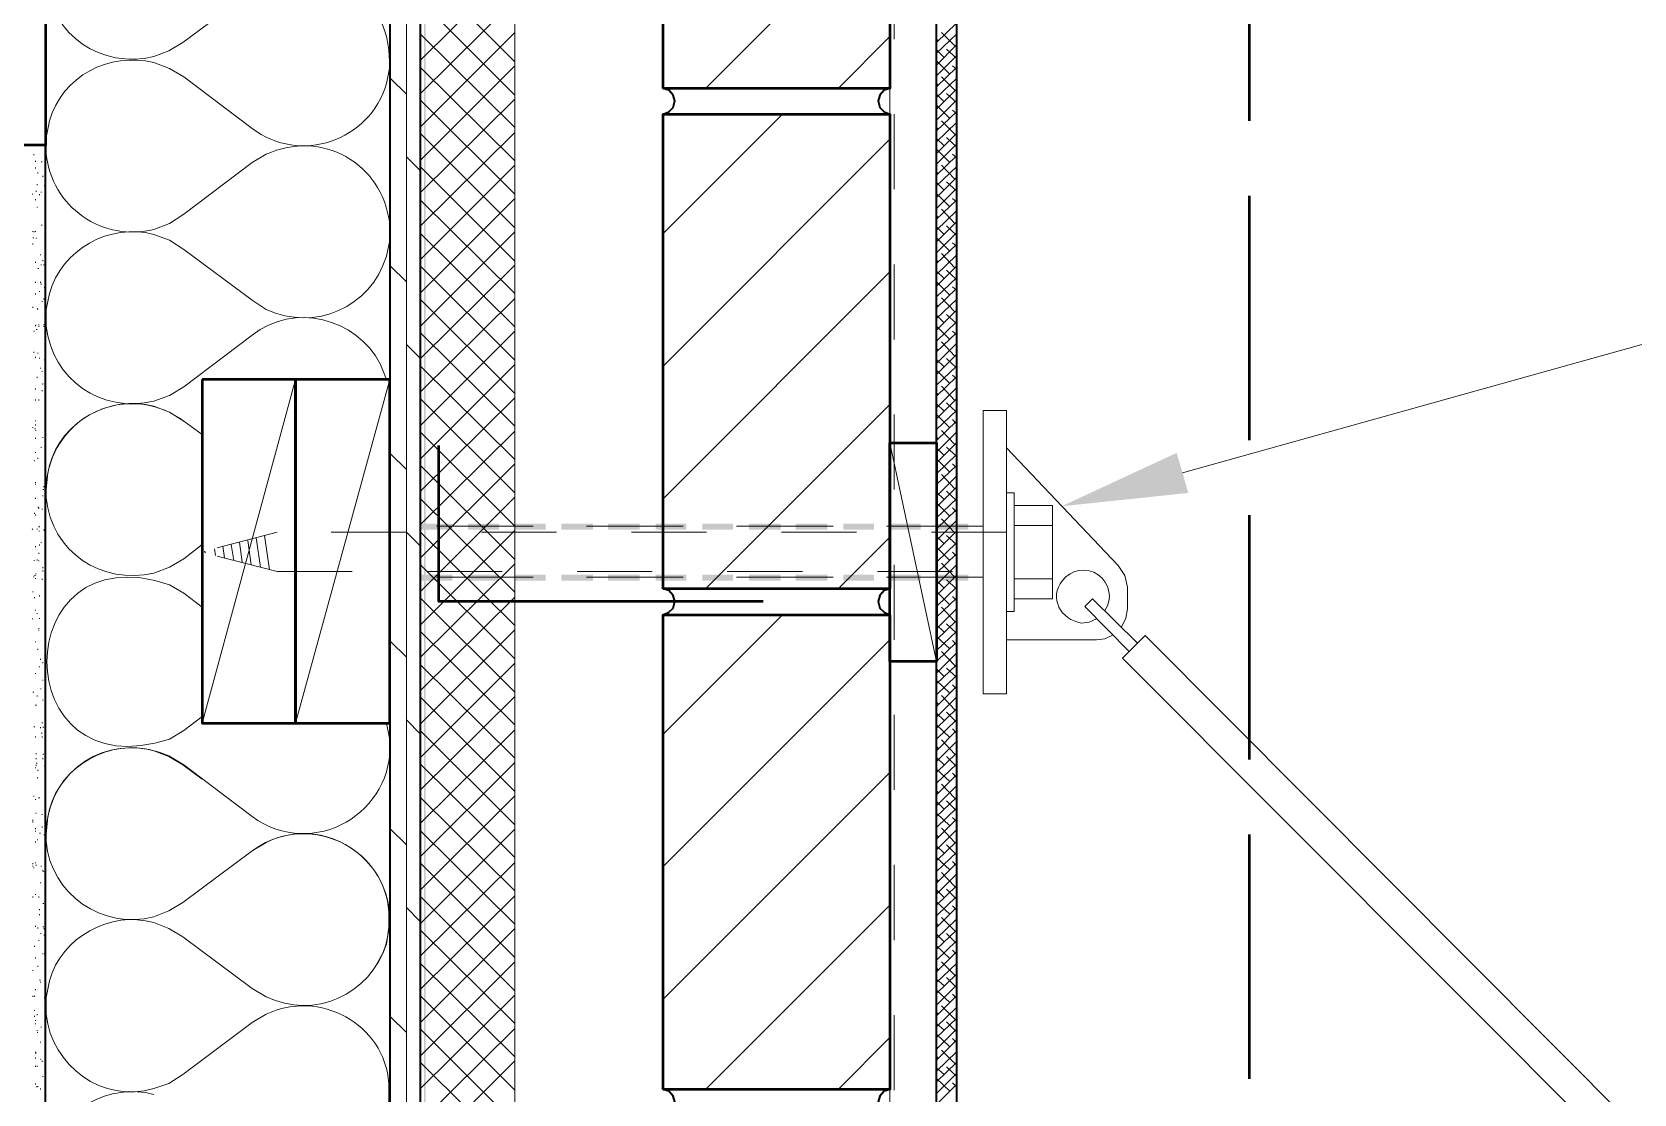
# Model space of a CAD drawing. Header units: inches. Extents: x 5 to 516, y -193 to 129.
# Drawn here: x 105.748 to 107.883, y -178.534 to -177.12 of the extents above; entities that cross this region are included whole.
import ezdxf

# ---------------------------------------------------------------- set-up
doc = ezdxf.new("R2010")
doc.units = ezdxf.units.IN
doc.header["$MEASUREMENT"] = 0
doc.linetypes.add('PDF_IMPORT', pattern=[1, 0.8, -0.2])
doc.layers.add('PDF8_Geometry', color=7, linetype='Continuous')
doc.layers.add('PDF8_Solid Fills', color=7, linetype='Continuous')

msp = doc.modelspace()

# ---------------------------------------------------------------- hatches: boundary and pattern name
at = {"layer": 'PDF8_Solid Fills', "transparency": 33554559}
for points in [[(106.2721842, -171.2291155), (106.269962, -171.2291155), (106.2699621, -180.5413382), (106.2721842, -180.5413382)], [(106.30774, -177.7746709), (106.2655178, -177.7746709), (106.2655178, -177.7824487), (106.30774, -177.7824495)], [(106.369962, -177.7746709), (106.3288508, -177.7746709), (106.3288508, -177.7824487), (106.369962, -177.7824495)], [(106.4321839, -177.7746709), (106.3910728, -177.7746709), (106.3910728, -177.7824487), (106.4321839, -177.7824495)], [(106.495517, -177.7746709), (106.4532948, -177.7746709), (106.4532948, -177.7824487), (106.495517, -177.7824495)], [(106.5577401, -177.7746709), (106.5155178, -177.7746709), (106.5155178, -177.7824487), (106.5577401, -177.7824495)], [(106.619962, -177.7746709), (106.5788509, -177.7746709), (106.5788509, -177.7824487), (106.619962, -177.7824495)], [(106.6821839, -177.7746709), (106.6410728, -177.7746709), (106.6410728, -177.7824487), (106.6821839, -177.7824495)], [(106.745517, -177.7746709), (106.7032948, -177.7746709), (106.7032948, -177.7824487), (106.745517, -177.7824495)], [(106.8077401, -177.7746709), (106.7655179, -177.7746709), (106.7655179, -177.7824487), (106.8077401, -177.7824495)], [(106.869962, -177.7746709), (106.8288509, -177.7746709), (106.8288509, -177.7824487), (106.869962, -177.7824495)], [(106.932184, -177.7746709), (106.8910728, -177.7746709), (106.8910728, -177.7824487), (106.932184, -177.7824495)], [(106.995517, -177.7746709), (106.9532948, -177.7746709), (106.9532948, -177.7824487), (106.995517, -177.7824495)], [(106.30774, -177.8424493), (106.2655178, -177.8424493), (106.2655178, -177.8502271), (106.30774, -177.8502268)], [(106.369962, -177.8424493), (106.3288508, -177.8424493), (106.3288508, -177.8502271), (106.369962, -177.8502268)], [(106.4321839, -177.8424493), (106.3910728, -177.8424493), (106.3910728, -177.8502271), (106.4321839, -177.8502268)], [(106.495517, -177.8424493), (106.4532948, -177.8424493), (106.4532948, -177.8502271), (106.495517, -177.8502268)], [(106.5577401, -177.8424493), (106.5155178, -177.8424493), (106.5155178, -177.8502271), (106.5577401, -177.8502268)], [(106.619962, -177.8424493), (106.5788509, -177.8424493), (106.5788509, -177.8502271), (106.619962, -177.8502268)], [(106.6821839, -177.8424493), (106.6410728, -177.8424493), (106.6410728, -177.8502271), (106.6821839, -177.8502268)], [(106.745517, -177.8424493), (106.7032948, -177.8424493), (106.7032948, -177.8502271), (106.745517, -177.8502268)], [(106.8077401, -177.8424493), (106.7655179, -177.8424493), (106.7655179, -177.8502271), (106.8077401, -177.8502268)], [(106.869962, -177.8424493), (106.8288509, -177.8424493), (106.8288509, -177.8502271), (106.869962, -177.8502268)], [(106.932184, -177.8424493), (106.8910728, -177.8424493), (106.8910728, -177.8502271), (106.932184, -177.8502268)], [(106.995517, -177.8424493), (106.9532948, -177.8424493), (106.9532948, -177.8502271), (106.995517, -177.8502268)]]:
    msp.add_hatch(color=256, dxfattribs=at).paths.add_polyline_path(points)

# ---------------------------------------------------------------- linework, layer by layer
at = {"layer": 'PDF8_Geometry', "lineweight": 35}
for points in [[(106.2244061, -171.2291155), (106.2244061, -180.5413382), (106.2655172, -180.5413382), (106.2655172, -171.2291155)], [(106.5888505, -177.229116), (106.5966282, -177.2257827), (106.6021838, -177.2202271), (106.604406, -177.2113382), (106.6021838, -177.2035605), (106.5966282, -177.1968938), (106.5888505, -177.1946716)], [(106.8910728, -177.1946707), (106.8832951, -177.1968929), (106.8777395, -177.2035596), (106.8755173, -177.2113374), (106.8777395, -177.2202263), (106.8832951, -177.2257818), (106.8910728, -177.2291152)], [(105.7655178, -180.645783), (105.7655178, -177.2702272), (105.7244067, -177.2702272)], [(106.5888505, -177.8957827), (106.5966282, -177.8924494), (106.6021838, -177.8868938), (106.604406, -177.878005), (106.6021838, -177.8702272), (106.5966282, -177.8635605), (106.5888505, -177.8613383)], [(106.8910728, -177.8613374), (106.8832951, -177.8635597), (106.8777395, -177.8702263), (106.8755173, -177.8780041), (106.8777395, -177.886893), (106.8832951, -177.8924485), (106.8910728, -177.8957819)], [(106.5888505, -178.5624495), (106.5966282, -178.5591161), (106.6021838, -178.5535606), (106.604406, -178.5446717), (106.6021838, -178.5368939), (106.5966282, -178.5302272), (106.5888505, -178.528005)], [(106.8910728, -178.5280042), (106.8832951, -178.5302264), (106.8777395, -178.536893), (106.8755173, -178.5446708), (106.8777395, -178.5535597), (106.8832951, -178.5591153), (106.8910728, -178.5624486)]]:
    msp.add_lwpolyline(points, dxfattribs=at)
at = {"layer": 'PDF8_Geometry', "lineweight": 15}
for points in [[(106.2255172, -180.5413382), (106.2255172, -171.2280039)], [(106.2466286, -180.5413382), (106.2466286, -171.2280039)], [(106.6455171, -177.1946707), (106.8910727, -176.9491151)], [(107.2810728, -177.7068936), (109.9132952, -176.971338), (110.4132953, -176.971338)], [(106.3910728, -177.1591155), (106.2655172, -177.0335599)], [(106.2655178, -177.1568933), (106.3910734, -177.0324489)], [(106.0410728, -177.0646707), (105.9488505, -177.1335596)], [(106.2655178, -177.2013382), (106.3910734, -177.0768938)], [(106.3910728, -177.2035604), (106.2655172, -177.0780048)], [(106.9532948, -177.1335598), (106.9799615, -177.1080043)], [(105.9099616, -177.1524483), (105.9299616, -177.1446705), (105.9488505, -177.1335594)], [(106.3910728, -177.2468931), (106.2655172, -177.1224486)], [(106.2655178, -177.245782), (106.3910734, -177.1202264)], [(106.8221845, -177.1946707), (106.8910734, -177.1257818)], [(106.9555169, -177.1313377), (106.9532947, -177.1291155)], [(106.9532948, -177.1480048), (106.9799615, -177.1224493)], [(106.9532948, -177.1635597), (106.9799615, -177.1368931)], [(106.9777394, -177.1380041), (106.9599616, -177.1202263)], [(106.0410726, -177.2480047), (105.9499615, -177.1791158), (105.9310726, -177.1680047), (105.9099615, -177.1602269)], [(106.2244061, -177.1657819), (106.223295, -177.1435596)], [(106.9532948, -177.1780047), (106.9799615, -177.1513381)], [(106.971073, -177.1757826), (106.9532952, -177.1580048)], [(106.9632955, -177.1535601), (106.9532955, -177.1435601)], [(106.9799615, -177.1546712), (106.9666282, -177.142449)], [(106.2199615, -177.1880047), (106.224406, -177.1657825)], [(106.2466286, -177.2024493), (106.2255175, -177.1813382)], [(106.3910728, -177.291338), (106.2655172, -177.1668935)], [(106.2655178, -177.2902269), (106.3910734, -177.1646713)], [(106.9532948, -177.1924486), (106.9799615, -177.166893)], [(106.9532948, -177.2068936), (106.9799615, -177.181338)], [(106.9777394, -177.196894), (106.9599616, -177.1791162)], [(106.9799615, -177.1691162), (106.974406, -177.1646718)], [(106.9555169, -177.1902264), (106.9532947, -177.1880042)], [(106.9532948, -177.2224485), (106.9799615, -177.1957818)], [(106.9632955, -177.2124489), (106.9532955, -177.2024489)], [(106.9799615, -177.21356), (106.9666282, -177.2013377)], [(106.3910728, -177.3357829), (106.2655172, -177.2102273)], [(106.2655178, -177.3335596), (106.3910734, -177.2091152)], [(106.9532948, -177.2368935), (106.9799615, -177.2102268)], [(106.9532948, -177.2513373), (106.9799615, -177.2257818)], [(106.971073, -177.2346713), (106.9532952, -177.2168936)], [(106.9799615, -177.2280038), (106.974406, -177.2235594)], [(106.5888505, -177.3880041), (106.7477394, -177.2291152)], [(106.9555169, -177.2491152), (106.9532947, -177.246893)], [(106.9532948, -177.2657823), (106.9799615, -177.2402268)], [(106.9777394, -177.2557816), (106.9599616, -177.2380038)], [(106.3910728, -177.3802266), (106.2655172, -177.2546711)], [(106.2655178, -177.3780045), (106.3910734, -177.2535601)], [(106.5888505, -177.5646715), (106.8910727, -177.2624493)], [(106.9532948, -177.2813373), (106.9799615, -177.2546706)], [(106.9632955, -177.2713377), (106.9532955, -177.2613377)], [(106.9799615, -177.2724487), (106.9666282, -177.2602265)], [(105.7499617, -177.2835594), (105.7499617, -177.2824483)], [(106.0599615, -177.2824488), (106.0410726, -177.2935599), (105.9499615, -177.3624488)], [(106.2655178, -177.3046708), (106.2466289, -177.2857819)], [(106.9532948, -177.2957822), (106.9799615, -177.2691156)], [(106.9532948, -177.3102272), (106.9799615, -177.2846717)], [(106.971073, -177.2935601), (106.9532952, -177.2757823)], [(106.9799615, -177.2868937), (106.974406, -177.2824493)], [(105.7521839, -177.291338), (105.7521839, -177.2924491)], [(105.7521839, -177.3002265), (105.7521839, -177.3013376)], [(105.7555171, -177.3080051), (105.7555171, -177.306894)], [(105.7610724, -177.292449), (105.7599613, -177.292449)], [(105.7621846, -177.3113372), (105.7621846, -177.3124483)], [(106.3910728, -177.4246715), (106.2655172, -177.299116)], [(106.2655178, -177.4224483), (106.3910734, -177.2968927)], [(106.9555169, -177.3080051), (106.9532947, -177.3057829)], [(106.9532948, -177.3246711), (106.9799615, -177.2991155)], [(106.9777394, -177.3157826), (106.9599616, -177.2968937)], [(105.7532949, -177.3324485), (105.7532949, -177.3313374)], [(105.754406, -177.322449), (105.754406, -177.3235601)], [(105.7599625, -177.3335596), (105.7599625, -177.3324485)], [(105.7644067, -177.3246711), (105.7644067, -177.32356)], [(106.9532948, -177.3402271), (106.9799615, -177.3135605)], [(106.9532948, -177.354671), (106.9799615, -177.3280043)], [(106.9632955, -177.3302264), (106.9532955, -177.3202264)], [(106.9799615, -177.3313375), (106.9666282, -177.3191153)], [(105.7477396, -177.3357829), (105.7488507, -177.3357829)], [(105.7521839, -177.3424493), (105.7521839, -177.3435604)], [(105.754406, -177.3535599), (105.754406, -177.3524488)], [(105.7577392, -177.3357829), (105.7577392, -177.336894)], [(105.7644067, -177.3468935), (105.7655178, -177.3468935)], [(106.2255172, -177.3480046), (106.2244061, -177.3468935)], [(106.3910728, -177.4680042), (106.2655172, -177.3435598)], [(106.2655178, -177.4668932), (106.3910734, -177.3413376)], [(106.9532948, -177.369116), (106.9799615, -177.3435604)], [(106.971073, -177.3524489), (106.9532952, -177.3346711)], [(106.9799615, -177.3457825), (106.974406, -177.341338)], [(105.7655178, -177.3713381), (105.7655178, -177.370227)], [(106.2199615, -177.4180044), (106.224406, -177.3968933), (106.224406, -177.374671)], [(106.9555169, -177.3668927), (106.9532947, -177.3646705)], [(106.9532948, -177.3835598), (106.9799615, -177.3580043)], [(106.9532948, -177.3991159), (106.9799615, -177.3724492)], [(106.9777394, -177.3746713), (106.9599616, -177.3557824)], [(105.7499617, -177.3935606), (105.7488506, -177.3935606)], [(105.7488507, -177.385782), (105.7488507, -177.3846709)], [(105.7499617, -177.385782), (105.7510728, -177.385782)], [(105.7521839, -177.3846709), (105.7521839, -177.385782)], [(105.7532949, -177.3946705), (105.7532949, -177.3935594)], [(105.7610724, -177.3768934), (105.7599613, -177.3768934)], [(105.7655178, -177.3968938), (105.7655178, -177.3957827)], [(106.0599615, -177.4891155), (106.0410726, -177.4768933), (105.9499615, -177.4091155), (105.9310726, -177.3968933), (105.9099615, -177.3891155)], [(106.3910728, -177.5124491), (106.2655172, -177.3880047)], [(106.2655178, -177.5113381), (106.3910734, -177.3857825)], [(106.9532948, -177.4135598), (106.9799615, -177.3868931)], [(106.971073, -177.4113376), (106.9532952, -177.3935598)], [(106.9632955, -177.3891152), (106.9532955, -177.3791152)], [(106.9799615, -177.3902262), (106.9666282, -177.378004)], [(105.7488507, -177.4024491), (105.7488507, -177.401338)], [(106.9532948, -177.4280047), (106.9799615, -177.4024492)], [(106.9532948, -177.4424486), (106.9799615, -177.416893)], [(106.9777394, -177.4335601), (106.9599616, -177.4146712)], [(106.9799615, -177.4046712), (106.974406, -177.4002268)], [(105.7521839, -177.4268937), (105.7521839, -177.4257826)], [(105.7566281, -177.4346711), (105.755517, -177.4346711)], [(105.7599625, -177.4291158), (105.7599625, -177.4302269)], [(105.7621846, -177.4246715), (105.7621846, -177.4235604)], [(105.7632945, -177.4291158), (105.7632945, -177.4302269)], [(106.2466286, -177.4524493), (106.2255175, -177.4313382)], [(106.3910734, -177.4302263), (106.2655178, -177.5546708), (106.2466289, -177.5357819)], [(106.3910728, -177.5568929), (106.2655172, -177.4313374)], [(106.5888505, -177.7413378), (106.8910727, -177.4391155)], [(106.9555169, -177.4257826), (106.9532947, -177.4235604)], [(106.9532948, -177.4580047), (106.9799615, -177.431338)], [(106.9632955, -177.4480039), (106.9532955, -177.4380039)], [(106.9799615, -177.4491161), (106.9666282, -177.4368939)], [(105.7521839, -177.4524493), (105.7521839, -177.4535604)], [(105.7588503, -177.4535604), (105.7588503, -177.4524493)], [(105.7599625, -177.4557825), (105.7599625, -177.4546714)], [(105.7644067, -177.4602268), (105.7644067, -177.4591157)], [(106.9532948, -177.4724485), (106.9799615, -177.446893)], [(106.971073, -177.4702264), (106.9532952, -177.4524486)], [(106.9799615, -177.46356), (106.974406, -177.4591155)], [(105.7521839, -177.4691153), (105.7521839, -177.4680042)], [(105.7577392, -177.4646711), (105.7577392, -177.4657822)], [(105.7610724, -177.4780038), (105.7610724, -177.479115)], [(105.7632945, -177.4757817), (105.7632945, -177.4746706)], [(105.7710726, -177.4680044), (105.7666282, -177.4891155), (105.7666282, -177.5113377)], [(106.3910728, -177.6013378), (106.2655172, -177.4757823)], [(106.2655178, -177.5991157), (106.3910734, -177.4746712)], [(106.9555169, -177.4846714), (106.9532947, -177.4824491)], [(106.9532948, -177.4868935), (106.9799615, -177.4613379)], [(106.9532948, -177.5013374), (106.9799615, -177.4757818)], [(106.9777394, -177.4924488), (106.9599616, -177.4735599)], [(105.7488507, -177.4857824), (105.7488507, -177.4868935)], [(105.754406, -177.4880046), (105.7555171, -177.4891157)], [(106.9532948, -177.5168934), (106.9799615, -177.4902267)], [(106.9632955, -177.5068938), (106.9532955, -177.4968938)], [(106.9799615, -177.5080049), (106.9666282, -177.4957827)], [(105.7510728, -177.5180045), (105.7499617, -177.5180045)], [(105.7521839, -177.5113381), (105.7521839, -177.510227)], [(105.7521839, -177.510227), (105.753295, -177.510227)], [(105.754406, -177.5157823), (105.7532949, -177.5157823)], [(105.7566281, -177.510227), (105.7566281, -177.5091159)], [(105.7566281, -177.5124491), (105.7566281, -177.511338)], [(105.7632945, -177.510227), (105.7632945, -177.5091159)], [(105.7632945, -177.5124491), (105.7632945, -177.511338)], [(106.041073, -177.5235597), (105.9499618, -177.5924486)], [(106.3910728, -177.6446705), (106.2655172, -177.5202261)], [(106.2655178, -177.6435606), (106.3910734, -177.518005)], [(106.9532948, -177.5313373), (106.9799615, -177.5057817)], [(106.9532948, -177.5457823), (106.9799615, -177.5202267)], [(106.971073, -177.5291151), (106.9532952, -177.5113374)], [(106.9799615, -177.5224487), (106.974406, -177.5180043)], [(105.7499617, -177.5468933), (105.7499617, -177.5457822)], [(106.9555169, -177.5435601), (106.9532947, -177.5413379)], [(106.9532948, -177.5613372), (106.9799615, -177.5346705)], [(106.9777394, -177.5513376), (106.9599616, -177.5324487)], [(105.7521839, -177.5535597), (105.7521839, -177.5524486)], [(105.7555171, -177.5468933), (105.7555171, -177.5480044)], [(105.7577392, -177.5535597), (105.7577392, -177.5546708)], [(105.7588503, -177.5680047), (105.7588503, -177.5668936)], [(105.7644067, -177.5568929), (105.7644067, -177.5557818)], [(106.2199619, -177.5824486), (106.2121841, -177.5624486)], [(106.3910728, -177.6891154), (106.2655172, -177.564671)], [(106.2655178, -177.6880044), (106.3910734, -177.5624488)], [(106.9532948, -177.5757822), (106.9799615, -177.5491155)], [(106.9532948, -177.5902272), (106.9799615, -177.5646716)], [(106.9632955, -177.5657826), (106.9532955, -177.5557826)], [(106.9799615, -177.5668936), (106.9666282, -177.5546714)], [(105.754406, -177.5802264), (105.754406, -177.5791153)], [(105.7610724, -177.5713379), (105.7610724, -177.572449)], [(105.7621846, -177.589115), (105.7621846, -177.5880039)], [(106.0988511, -177.5824486), (105.9744067, -178.0402264)], [(106.2244061, -177.5824486), (106.0988506, -178.0402264)], [(106.9532948, -177.604671), (106.9799615, -177.5791155)], [(106.971073, -177.588005), (106.9532952, -177.5702272)], [(106.9799615, -177.5813375), (106.974406, -177.5768931)], [(105.7521839, -177.5957825), (105.7521839, -177.5946714)], [(105.7521839, -177.6091153), (105.7521839, -177.6102264)], [(105.7566281, -177.6102263), (105.7566281, -177.6091152)], [(105.7610724, -177.5980046), (105.7610724, -177.5968935)], [(105.9099615, -177.6113377), (105.9310726, -177.60356), (105.9499615, -177.5924488)], [(106.2255172, -177.5980046), (106.2244061, -177.5968935)], [(106.3910728, -177.7335603), (106.2655172, -177.6080048)], [(106.2655178, -177.7313382), (106.3910734, -177.6068937)], [(106.9555169, -177.6024489), (106.9532947, -177.6002267)], [(106.9532948, -177.6202271), (106.9799615, -177.5935604)], [(106.9532948, -177.6346709), (106.9799615, -177.6080043)], [(106.9777394, -177.6102263), (106.9599616, -177.5913375)], [(105.974406, -177.6557819), (105.9499615, -177.6380041), (105.9310726, -177.6257819), (105.9099615, -177.6180041)], [(106.6455171, -177.8613374), (106.8910727, -177.6157819)], [(106.9532948, -177.6491159), (106.9799615, -177.6235604)], [(106.971073, -177.6468938), (106.9532952, -177.629116)], [(106.9632955, -177.6246713), (106.9532955, -177.6146713)], [(106.9799615, -177.6257824), (106.9666282, -177.6135602)], [(107.0466289, -177.6235603), (107.0466289, -178.0013381), (107.0155177, -178.0013381)], [(107.0155179, -178.0013381), (107.0155179, -177.6235603), (107.046629, -177.6235603)], [(105.7488507, -177.6468938), (105.7488507, -177.6457827)], [(105.7521839, -177.6480049), (105.7510727, -177.6480049)], [(105.7532949, -177.650227), (105.7521838, -177.650227)], [(105.7521839, -177.6368931), (105.7521839, -177.6380042)], [(105.7521839, -177.6435606), (105.7521839, -177.6424495)], [(106.3910728, -177.7780041), (106.2655172, -177.6524485)], [(106.2655178, -177.775782), (106.3910734, -177.6513375)], [(106.9532948, -177.6635598), (106.9799615, -177.6380042)], [(106.9532948, -177.6791158), (106.9799615, -177.6524492)], [(106.9777394, -177.6691162), (106.9599616, -177.6502273)], [(106.9799615, -177.6413385), (106.974406, -177.6357829)], [(105.7521839, -177.6613376), (105.7521839, -177.6602265)], [(105.7599625, -177.6735605), (105.7599625, -177.6724494)], [(105.7621846, -177.6591155), (105.7621846, -177.6602266)], [(106.8910726, -177.6668936), (106.9532948, -177.9580047), (106.9799615, -177.9324491)], [(106.9555169, -177.6613376), (106.9532947, -177.6591154)], [(106.9532948, -177.6935597), (106.9799615, -177.666893)], [(106.9632955, -177.6835601), (106.9532955, -177.6735601)], [(106.9799615, -177.6846712), (106.9666282, -177.6724489)], [(107.0466289, -177.6735605), (107.1955178, -177.8302272)], [(105.7510728, -177.6902265), (105.7510728, -177.6913376)], [(105.7521839, -177.6791158), (105.7521839, -177.6802269)], [(105.7555171, -177.6880044), (105.7555171, -177.6868932)], [(106.2466286, -177.7024493), (106.2255175, -177.6813382)], [(106.2655178, -177.8202269), (106.3910734, -177.6946713)], [(106.9532948, -177.7080047), (106.9799615, -177.6824491)], [(106.971073, -177.7057825), (106.9532952, -177.6880048)], [(106.9799615, -177.7002261), (106.974406, -177.6946705)], [(105.7710726, -177.696893), (105.7666282, -177.7180041), (105.7666282, -177.7402264)], [(106.3910728, -177.822449), (106.2655172, -177.6968934)], [(106.9532948, -177.7224485), (106.9799615, -177.696893)], [(106.9532948, -177.7380046), (106.9799615, -177.7113379)], [(106.9777394, -177.7280039), (106.9599616, -177.709115)], [(105.7521839, -177.7202264), (105.7521839, -177.7191153)], [(105.7521839, -177.7213375), (105.7521839, -177.7224486)], [(105.7632945, -177.7291161), (105.7621834, -177.7291161)], [(105.7621846, -177.7368935), (105.7621846, -177.7380046)], [(105.7632945, -177.7246718), (105.7632945, -177.7257829)], [(105.7655178, -177.7302271), (105.7655178, -177.729116)], [(106.9555169, -177.7202264), (106.9532947, -177.7180042)], [(106.9532948, -177.7524496), (106.9799615, -177.7257829)], [(106.9632955, -177.7424489), (106.9532955, -177.7324489)], [(106.9799615, -177.7435599), (106.9666282, -177.7313377)], [(107.0466289, -177.8913385), (107.0566289, -177.8913385), (107.0566289, -177.7335607), (107.0466289, -177.7335607)], [(105.7521839, -177.7413378), (105.7521839, -177.7402267)], [(105.7555171, -177.7524496), (105.7566282, -177.7524496)], [(105.7566281, -177.7546717), (105.7566281, -177.7535606)], [(105.7610724, -177.7557816), (105.7610724, -177.7546705)], [(106.3910728, -177.8657828), (106.2655172, -177.7413384)], [(106.2655178, -177.8646706), (106.3910734, -177.7391151)], [(106.9532948, -177.7668934), (106.9799615, -177.7413379)], [(106.9532948, -177.7813373), (106.9799615, -177.7557817)], [(106.971073, -177.7646713), (106.9532952, -177.7468935)], [(106.9799615, -177.759116), (106.974406, -177.7535604)], [(107.0566285, -177.7502263), (107.1077396, -177.7502263)], [(107.1077398, -177.8746714), (107.1077398, -177.7502269)], [(105.7488507, -177.7813373), (105.7477396, -177.7824484)], [(105.7510728, -177.7613381), (105.7510728, -177.760227)], [(105.7521839, -177.7635602), (105.7521839, -177.7624491)], [(105.754406, -177.7824495), (105.754406, -177.7813384)], [(105.7566281, -177.7780041), (105.7577392, -177.7791152)], [(105.7655178, -177.7668934), (105.7655178, -177.7657823)], [(106.9555169, -177.7791152), (106.9532947, -177.7768929)], [(106.9532948, -177.7968933), (106.9799615, -177.7702267)], [(106.9777394, -177.7868938), (106.9599616, -177.7680049)], [(107.0566285, -177.776893), (107.1077396, -177.776893)], [(105.7577392, -177.7846716), (105.7566281, -177.7846716)], [(105.7577392, -177.8024487), (105.7577392, -177.8035598)], [(105.7599625, -177.8002265), (105.7599625, -177.7991154)], [(105.7632945, -177.7824495), (105.7632945, -177.7835606)], [(105.9744061, -177.8024487), (105.9499617, -177.8213376)], [(106.0132945, -177.8024487), (106.0166279, -177.8235598)], [(106.0244063, -177.7991155), (106.0277397, -177.8257821)], [(106.035517, -177.7968933), (106.0399614, -177.8291156)], [(106.0466288, -177.7935601), (106.0521843, -177.832449)], [(106.0577394, -177.7902269), (106.0644061, -177.8357825)], [(106.2655178, -177.8046708), (106.2466289, -177.7857819)], [(106.3910728, -177.9102266), (106.2655172, -177.7857821)], [(106.2655178, -177.9091155), (106.3910734, -177.78356)], [(106.8221845, -177.8613374), (106.8910734, -177.7924485)], [(106.9532948, -177.8113372), (106.9799615, -177.7846705)], [(106.9532948, -177.8257822), (106.9799615, -177.8002266)], [(106.9632955, -177.8013376), (106.9532955, -177.7913376)], [(106.9799615, -177.8024487), (106.9666282, -177.7902265)], [(105.7499617, -177.8235601), (105.7510728, -177.8235601)], [(105.7521839, -177.8057819), (105.7521839, -177.8046708)], [(105.754406, -177.822449), (105.754406, -177.8235601)], [(105.7566281, -177.8135605), (105.7566281, -177.8146716)], [(105.7566281, -177.8246711), (105.7566281, -177.82356)], [(105.9099615, -177.8402264), (105.9310726, -177.8324486), (105.9499615, -177.8213375)], [(105.9910732, -177.8080051), (105.9921843, -177.816894)], [(106.0021839, -177.8046708), (106.0044061, -177.8202264)], [(106.9532948, -177.8402272), (106.9799615, -177.8146716)], [(106.971073, -177.8235601), (106.9532952, -177.8057823)], [(106.9799615, -177.8180047), (106.974406, -177.8124492)], [(105.7499617, -177.8446714), (105.7499617, -177.8457826)], [(105.7521839, -177.8435604), (105.7510727, -177.8435604)], [(105.7532949, -177.8413382), (105.7521838, -177.8413382)], [(105.7621846, -177.8335597), (105.7621846, -177.8324485)], [(105.7621846, -177.8368929), (105.7621846, -177.838004)], [(105.7655178, -177.8446714), (105.7655178, -177.8435603)], [(106.2244061, -177.8468936), (106.2244061, -177.8402269)], [(106.3910728, -177.9546715), (106.2655172, -177.8291159)], [(106.2655178, -177.9524494), (106.3910734, -177.8280049)], [(106.9555169, -177.838005), (106.9532947, -177.8357828)], [(106.9532948, -177.8557821), (106.9799615, -177.8291154)], [(106.9532948, -177.8702271), (106.9799615, -177.8435604)], [(106.9777394, -177.8457825), (106.9599616, -177.8268936)], [(107.1999616, -177.9124487), (107.2055172, -177.9002265), (107.2077394, -177.8880043), (107.2077394, -177.8591154), (107.2044061, -177.8435598), (107.1955172, -177.8302265)], [(105.7488507, -177.8657828), (105.7488507, -177.8646717)], [(105.7521839, -177.8480046), (105.7521839, -177.8468935)], [(105.7610724, -177.8480046), (105.7610724, -177.8491158)], [(105.974406, -177.8857817), (105.9499615, -177.8668928), (105.9310726, -177.8557817)], [(106.2255172, -177.8480046), (106.2244061, -177.8468935)], [(106.9532948, -177.8846709), (106.9799615, -177.8591154)], [(106.971073, -177.8824488), (106.9532952, -177.864671)], [(106.9632955, -177.8602264), (106.9532955, -177.8502264)], [(106.9799615, -177.8613374), (106.9666282, -177.8491152)], [(107.0566285, -177.8480046), (107.1077396, -177.8480046)], [(105.7510728, -177.8724492), (105.7510728, -177.8735603)], [(105.7577392, -177.8702271), (105.7577392, -177.8713382)], [(106.3910728, -177.9991153), (106.2655172, -177.8735597)], [(106.2655178, -177.9968931), (106.3910734, -177.8724487)], [(106.9532948, -177.8991159), (106.9799615, -177.8735604)], [(106.9532948, -177.9146709), (106.9799615, -177.8880042)], [(106.9777394, -177.9046713), (106.9599616, -177.8857824)], [(106.9799615, -177.8768935), (106.974406, -177.8713379)], [(107.0566285, -177.8746714), (107.1077396, -177.8746714)], [(107.221073, -177.9335601), (107.161073, -177.8746712), (107.151073, -177.8846712), (107.2099619, -177.9446712)], [(105.7488507, -177.9013381), (105.7477396, -177.9013381)], [(105.7521839, -177.8902263), (105.7521839, -177.8891152)], [(105.754406, -177.8935606), (105.754406, -177.8946717)], [(105.7577392, -177.900227), (105.7577392, -177.9013381)], [(105.7655178, -177.9024491), (105.7655178, -177.901338)], [(106.5888505, -178.0546708), (106.7477394, -177.8957819)], [(106.9555169, -177.8968938), (106.9532947, -177.8946716)], [(106.9532948, -177.9291158), (106.9799615, -177.9035603)], [(106.9632955, -177.9191163), (106.9532955, -177.9091163)], [(106.9799615, -177.9202262), (106.9666282, -177.908004)], [(107.1466281, -177.9068929), (107.1566281, -177.9057818), (107.1666281, -177.9013374)], [(105.7566281, -177.9146709), (105.7566281, -177.9135597)], [(105.7566281, -177.916893), (105.7566281, -177.9157819)], [(106.3910728, -178.0424491), (106.2655172, -177.9180046)], [(106.2655178, -178.041338), (106.3910734, -177.9157825)], [(106.5888505, -178.2313382), (106.8910727, -177.929116)], [(106.9532948, -177.9435597), (106.9799615, -177.9180041)], [(106.971073, -177.9413376), (106.9532952, -177.9246709)], [(106.9799615, -177.9357822), (106.974406, -177.9302267)], [(107.0466289, -177.9291158), (107.1666289, -177.9291158), (107.17774, -177.9280047), (107.1888511, -177.9224492)], [(107.2010727, -177.9535604), (107.2310727, -177.9235604)], [(107.8810733, -178.5757823), (107.2310733, -177.92356)], [(105.7521839, -177.932449), (105.7521839, -177.9313379)], [(105.7555171, -177.9424486), (105.7555171, -177.9413375)], [(105.7655178, -177.9424486), (105.7655178, -177.9413375)], [(106.2466286, -177.9524494), (106.2255175, -177.9313383)], [(106.9532948, -177.9735596), (106.9799615, -177.946893)], [(106.9777394, -177.96356), (106.9599616, -177.9446711)], [(105.7521839, -177.9735596), (105.7521839, -177.9746707)], [(105.7577392, -177.9657822), (105.7577392, -177.964671)], [(105.7588503, -177.9557826), (105.7588503, -177.9546715)], [(105.7621846, -177.9602268), (105.7621846, -177.9591157)], [(106.3910728, -178.0868929), (106.2655172, -177.9624484)], [(106.2655178, -178.0857829), (106.3910734, -177.9602274)], [(106.9555169, -177.9557826), (106.9532947, -177.9535603)], [(106.9532948, -177.9880046), (106.9799615, -177.962449)], [(106.9632955, -177.9780039), (106.9532955, -177.9680039)], [(106.9799615, -177.9791161), (106.9666282, -177.9668939)], [(107.8510734, -178.6046711), (107.2010734, -177.9535599)], [(105.7588503, -177.994671), (105.7599614, -177.994671)], [(105.7621846, -177.9835603), (105.7621846, -177.9824492)], [(106.9532948, -178.0024496), (106.9799615, -177.976894)], [(106.9532948, -178.0180045), (106.9799615, -177.9913379)], [(106.971073, -178.0002263), (106.9532952, -177.9835597)], [(106.9799615, -177.994671), (106.974406, -177.9891154)], [(105.7499617, -177.9991153), (105.7488506, -177.9991153)], [(105.7521839, -178.0157824), (105.7521839, -178.0168935)], [(105.7532949, -178.0168935), (105.7532949, -178.0157823)], [(105.754406, -178.0035595), (105.754406, -178.0046706)], [(105.7621846, -178.0102271), (105.7621846, -178.0091159)], [(106.3910728, -178.1313378), (106.2655172, -178.0057822)], [(106.2655178, -178.1291156), (106.3910734, -178.0046712)], [(106.9555169, -178.0146713), (106.9532947, -178.0124491)], [(106.9532948, -178.0324495), (106.9799615, -178.0057828)], [(106.9777394, -178.0224488), (106.9599616, -178.0035599)], [(105.9744061, -178.0313373), (105.9499617, -178.0502262)], [(106.2655178, -178.0546708), (106.2466289, -178.0357819)], [(106.9532948, -178.0468934), (106.9799615, -178.0213378)], [(106.9532948, -178.0613372), (106.9799615, -178.0357817)], [(106.9632955, -178.0368938), (106.9532955, -178.0268938)], [(106.9799615, -178.0391159), (106.9666282, -178.0257826)], [(105.7499617, -178.0446712), (105.7510728, -178.0457823)], [(105.7521839, -178.0580052), (105.7521839, -178.0591163)], [(105.7588503, -178.0468934), (105.7588503, -178.0457823)], [(105.7610724, -178.0535598), (105.7599613, -178.0535598)], [(105.7610724, -178.0391159), (105.7610724, -178.040227)], [(105.7610724, -178.0580052), (105.7610724, -178.0591163)], [(105.7632945, -178.0457823), (105.7621834, -178.0457823)], [(105.9310726, -178.0613372), (105.9499615, -178.0502261)], [(106.224406, -178.0624492), (106.2199615, -178.040227)], [(106.3910728, -178.1757827), (106.2655172, -178.0502271)], [(106.2655178, -178.1735605), (106.3910734, -178.0491161)], [(106.9532948, -178.0768933), (106.9799615, -178.0502266)], [(106.971073, -178.0591151), (106.9532952, -178.0424484)], [(106.9799615, -178.0535598), (106.974406, -178.0480042)], [(105.7532949, -178.0802265), (105.7532949, -178.0813376)], [(106.2244061, -178.0768933), (106.2244061, -178.0691155)], [(106.9555169, -178.0735601), (106.9532947, -178.0713379)], [(106.9532948, -178.0913383), (106.9799615, -178.0646716)], [(106.9532948, -178.1057821), (106.9799615, -178.0802266)], [(106.9777394, -178.0813375), (106.9599616, -178.0624487)], [(105.7521839, -178.1002268), (105.7521839, -178.0991157)], [(105.7532949, -178.0880051), (105.7532949, -178.086894)], [(105.754406, -178.0935604), (105.7532949, -178.0935604)], [(105.7532949, -178.0968936), (105.7532949, -178.0957825)], [(105.7621846, -178.0813375), (105.7632957, -178.0813375)], [(105.7621846, -178.0880051), (105.7621846, -178.086894)], [(105.7644067, -178.0980047), (105.7644067, -178.0968935)], [(106.0410726, -178.1646714), (105.9499615, -178.0957825), (105.9299615, -178.0835603)], [(106.2255172, -178.0980047), (106.2244061, -178.0968935)], [(106.3910728, -178.2191154), (106.2655172, -178.0946709)], [(106.2655178, -178.2180043), (106.3910734, -178.0924487)], [(106.9532948, -178.1202271), (106.9799615, -178.0946716)], [(106.971073, -178.118005), (106.9532952, -178.1013383)], [(106.9632955, -178.0957825), (106.9532955, -178.0857825)], [(106.9799615, -178.0980047), (106.9666282, -178.0846713)], [(105.7555171, -178.1124485), (105.7544059, -178.1135596)], [(105.7555171, -178.10356), (105.7555171, -178.1024489)], [(106.5888505, -178.4080045), (106.8910727, -178.1057823)], [(106.9532948, -178.135782), (106.9799615, -178.1091154)], [(106.9777394, -178.1402263), (106.9599616, -178.1213374)], [(106.9799615, -178.1124485), (106.974406, -178.106893)], [(105.7499617, -178.1368931), (105.7499617, -178.1380042)], [(105.7521839, -178.1424484), (105.7521839, -178.1413373)], [(105.7566281, -178.1391152), (105.7566281, -178.1402263)], [(105.7577392, -178.1402263), (105.7577392, -178.1391152)], [(106.3910728, -178.2635603), (106.2655172, -178.1391158)], [(106.2655178, -178.2624492), (106.3910734, -178.1368936)], [(106.9555169, -178.1324488), (106.9532947, -178.1302266)], [(106.9532948, -178.150227), (106.9799615, -178.1235604)], [(106.9532948, -178.1646709), (106.9799615, -178.1391153)], [(106.9799615, -178.1568934), (106.9666282, -178.1435601)], [(105.7521839, -178.1602266), (105.753295, -178.1602266)], [(105.7610724, -178.1624487), (105.7610724, -178.1613376)], [(105.7688504, -178.1646714), (105.7666282, -178.1880048)], [(106.9532948, -178.1791159), (106.9799615, -178.1535603)], [(106.971073, -178.1768937), (106.9532952, -178.1602271)], [(106.9632955, -178.1546713), (106.9532955, -178.1446713)], [(105.7488507, -178.1702262), (105.7488507, -178.1691151)], [(105.7488507, -178.1724483), (105.7488507, -178.1713372)], [(105.7521839, -178.181338), (105.7521839, -178.1802269)], [(105.7521839, -178.1846712), (105.7521839, -178.1835601)], [(105.7588503, -178.1868933), (105.7577391, -178.1868933)], [(105.7610724, -178.1791159), (105.7610724, -178.1780048)], [(106.2466286, -178.2024494), (106.2255175, -178.1813383)], [(106.3910728, -178.3080052), (106.2655172, -178.1835607)], [(106.2655178, -178.306893), (106.3910734, -178.1813374)], [(106.9532948, -178.1946708), (106.9799615, -178.1680041)], [(106.9532948, -178.2091158), (106.9799615, -178.1824491)], [(106.9777394, -178.1991162), (106.9599616, -178.1802273)], [(106.9799615, -178.1713384), (106.974406, -178.1657829)], [(105.7521839, -178.198004), (105.7521839, -178.1991151)], [(105.7555171, -178.1957819), (105.7544059, -178.1957819)], [(105.7632945, -178.1891155), (105.7644056, -178.1891155)], [(106.0599616, -178.1991156), (106.0410727, -178.2102267), (105.9488505, -178.2791156)], [(106.9555169, -178.1913376), (106.9532947, -178.1891154)], [(106.9532948, -178.2235596), (106.9799615, -178.1980041)], [(106.9632955, -178.21356), (106.9532955, -178.20356)], [(106.9799615, -178.2157822), (106.9666282, -178.2024488)], [(105.7488507, -178.2280039), (105.7488507, -178.2268928)], [(105.7521839, -178.226894), (105.7521839, -178.2257829)], [(105.7532949, -178.2291161), (105.7532949, -178.2302272)], [(105.7655178, -178.2213375), (105.7655178, -178.2202264)], [(106.0410736, -178.2102273), (105.9488514, -178.2791162)], [(106.3910728, -178.3524489), (106.2655172, -178.2268934)], [(106.2655178, -178.3502268), (106.3910734, -178.2257824)], [(106.9532948, -178.2380046), (106.9799615, -178.2124491)], [(106.9532948, -178.2535596), (106.9799615, -178.2268929)], [(106.971073, -178.2357825), (106.9532952, -178.2191158)], [(106.9799615, -178.2302272), (106.974406, -178.2246716)], [(105.7488507, -178.2313382), (105.7488507, -178.2302271)], [(105.7499617, -178.2335604), (105.7499617, -178.2324493)], [(105.7599625, -178.2313382), (105.7599625, -178.2302271)], [(105.7632957, -178.2380047), (105.7621846, -178.2368936), (105.7610735, -178.2368936)], [(106.9555169, -178.2502264), (106.9532947, -178.2480041)], [(106.9532948, -178.2680045), (106.9799615, -178.2413379)], [(106.9777394, -178.2580049), (106.9599616, -178.2391161)], [(105.7488507, -178.2724488), (105.7488507, -178.2713377)], [(105.7521839, -178.2691156), (105.7521839, -178.2680045)], [(105.7566281, -178.2724488), (105.7566281, -178.2713377)], [(105.7588503, -178.2535596), (105.7588503, -178.2524484)], [(105.7655178, -178.2546717), (105.7655178, -178.2535606)], [(106.3910728, -178.3968938), (106.2655172, -178.2713383)], [(106.2655178, -178.3946706), (106.3910734, -178.2702261)], [(106.9532948, -178.2824495), (106.9799615, -178.256894)], [(106.9532948, -178.2968934), (106.9799615, -178.2713378)], [(106.9632955, -178.2724488), (106.9532955, -178.2624488)], [(106.9799615, -178.2746709), (106.9666282, -178.2613376)], [(105.7577392, -178.2891159), (105.7577392, -178.2880048)], [(105.7632945, -178.2802274), (105.7621834, -178.2802274)], [(105.7655178, -178.2913381), (105.7644067, -178.2913381)], [(106.2199616, -178.3346712), (106.2232949, -178.3124489), (106.2232949, -178.2913378)], [(106.2655178, -178.3046708), (106.2466289, -178.285782)], [(106.6455171, -178.5280042), (106.8910727, -178.2824486)], [(106.9532948, -178.3124494), (106.9799615, -178.2857828)], [(106.971073, -178.2946713), (106.9532952, -178.2780046)], [(106.9799615, -178.2891159), (106.974406, -178.2835604)], [(105.7521839, -178.3102273), (105.7521839, -178.3113384)], [(105.7555171, -178.3135605), (105.7555171, -178.3124494)], [(105.7577392, -178.2957823), (105.7577392, -178.2946712)], [(105.7632945, -178.3113372), (105.7621834, -178.3113372)], [(105.7632945, -178.3135605), (105.7632945, -178.3146716)], [(106.0599616, -178.4046712), (106.0410727, -178.3935601), (105.9488505, -178.3246712), (105.9299616, -178.3135601), (105.9099616, -178.3057823)], [(106.2655178, -178.4391155), (106.3910734, -178.3135599)], [(106.9555169, -178.3091151), (106.9532947, -178.3068929)], [(106.9532948, -178.3268933), (106.9799615, -178.3013377)], [(106.9777394, -178.3168937), (106.9599616, -178.2991159)], [(105.7566281, -178.3302265), (105.7566281, -178.3291154)], [(105.7588503, -178.3202269), (105.7599614, -178.3202269)], [(105.7644067, -178.322449), (105.7632956, -178.322449)], [(106.3910728, -178.4402265), (106.2655172, -178.3157821)], [(106.9532948, -178.3413383), (106.9799615, -178.3157827)], [(106.9532948, -178.3557821), (106.9799615, -178.3302266)], [(106.9632955, -178.3313376), (106.9532955, -178.3213376)], [(106.9799615, -178.3335597), (106.9666282, -178.3202264)], [(105.7510728, -178.3368929), (105.7510728, -178.338004)], [(105.7521839, -178.3524489), (105.7521839, -178.3535601)], [(105.7621846, -178.3480047), (105.7621846, -178.3468936)], [(105.7644067, -178.3468936), (105.7644067, -178.3480047)], [(106.2044069, -178.3657829), (106.215518, -178.3457829)], [(106.2255172, -178.3480047), (106.2244061, -178.3468936)], [(106.9532948, -178.3713382), (106.9799615, -178.3446715)], [(106.971073, -178.35356), (106.9532952, -178.3368933)], [(106.9799615, -178.3480047), (106.974406, -178.3424491)], [(105.7488507, -178.3702271), (105.7488507, -178.369116)], [(105.7555171, -178.3646707), (105.7555171, -178.3635596)], [(106.3910728, -178.4846714), (106.2655172, -178.360227)], [(106.2655178, -178.4835604), (106.3910734, -178.3580048)], [(106.9555169, -178.3691161), (106.9532947, -178.3657827)], [(106.9532948, -178.3857821), (106.9799615, -178.3602265)], [(106.9532948, -178.400227), (106.9799615, -178.3746715)], [(106.9777394, -178.3757825), (106.9599616, -178.3580047)], [(106.9799615, -178.3924485), (106.9666282, -178.3791151)], [(105.7521839, -178.3946706), (105.7521839, -178.3957817)], [(105.7588503, -178.3824489), (105.7577391, -178.3824489)], [(105.7588503, -178.3857821), (105.7588503, -178.3846709)], [(105.7710727, -178.3835601), (105.7666282, -178.4057823), (105.7666282, -178.4280045)], [(106.9532948, -178.415782), (106.9799615, -178.3891153)], [(106.971073, -178.4124488), (106.9532952, -178.3957821)], [(106.9632955, -178.3902263), (106.9532955, -178.3813374)], [(105.7488507, -178.4035602), (105.7488507, -178.4046714)], [(105.7510728, -178.4046713), (105.7510728, -178.4035602)], [(105.7644067, -178.4068934), (105.7644067, -178.4057823)], [(106.3910728, -178.5291152), (106.2655172, -178.4035597)], [(106.2655178, -178.5268931), (106.3910734, -178.4024486)], [(106.9532948, -178.430227), (106.9799615, -178.4035603)], [(106.9532948, -178.4446708), (106.9799615, -178.4191153)], [(106.9777394, -178.4346712), (106.9599616, -178.4168934)], [(106.9799615, -178.4068934), (106.974406, -178.4013379)], [(105.7510728, -178.4224484), (105.7510728, -178.4235595)], [(105.7510728, -178.431338), (105.7510728, -178.4302269)], [(105.7521839, -178.4368934), (105.7521839, -178.4357822)], [(105.7521839, -178.4413376), (105.7521839, -178.4402265)], [(105.754406, -178.4291159), (105.754406, -178.4280048)], [(106.0599616, -178.4280042), (106.0410727, -178.4391153), (105.9488505, -178.5080042)], [(106.2466286, -178.4524494), (106.2255175, -178.4313383)], [(106.9555169, -178.4280048), (106.9532947, -178.4246715)], [(106.9532948, -178.4591158), (106.9799615, -178.4335602)], [(106.9632955, -178.4491162), (106.9532955, -178.4402273)], [(106.9799615, -178.4513383), (106.9666282, -178.438005)], [(105.754406, -178.4502261), (105.754406, -178.449115)], [(105.754406, -178.4524494), (105.7555171, -178.4524494)], [(105.7599625, -178.4457819), (105.7599625, -178.4446708)], [(105.7655178, -178.4435597), (105.7644067, -178.4435597)], [(106.3910728, -178.5735601), (106.2655172, -178.4480046)], [(106.2655178, -178.571338), (106.3910734, -178.4468935)], [(106.8221845, -178.5280042), (106.8910734, -178.4591153)], [(106.9532948, -178.4746719), (106.9799615, -178.4480052)], [(106.9532948, -178.4891157), (106.9799615, -178.462449)], [(106.971073, -178.4713375), (106.9532952, -178.4546709)], [(106.9799615, -178.4657822), (106.974406, -178.4602266)], [(105.7532949, -178.4791161), (105.7521838, -178.4802272)], [(105.7521839, -178.4791161), (105.7521839, -178.478005)], [(105.7521839, -178.4868936), (105.7521839, -178.4857825)], [(105.7588503, -178.4657822), (105.7588503, -178.4646711)], [(105.7655178, -178.4802272), (105.7655178, -178.4791161)], [(106.9555169, -178.4868936), (106.9532947, -178.4835602)], [(106.9532948, -178.5035596), (106.9799615, -178.478004)], [(106.9777394, -178.49356), (106.9599616, -178.4757822)], [(105.7521839, -178.4980042), (105.7521839, -178.4968931)], [(105.754406, -178.4968932), (105.754406, -178.4980043)], [(105.7588503, -178.4880046), (105.7599614, -178.4880046)], [(105.7610724, -178.4913378), (105.7610724, -178.4902267)], [(106.3910728, -178.6168928), (106.2655172, -178.4924484)], [(106.2655178, -178.6157829), (106.3910734, -178.4902273)], [(106.9532948, -178.5180046), (106.9799615, -178.492449)], [(106.9532948, -178.5335595), (106.9799615, -178.5068928)], [(106.9632955, -178.508005), (106.9532955, -178.4991161)], [(106.9799615, -178.5102271), (106.9666282, -178.4980049)], [(105.7521839, -178.5213378), (105.7521839, -178.5202266)], [(105.7532949, -178.524671), (105.754406, -178.524671)], [(105.7555171, -178.524671), (105.7555171, -178.5235598)], [(105.7588503, -178.5280042), (105.7588503, -178.526893)], [(105.7621846, -178.5102271), (105.7621846, -178.5113382)], [(105.9099616, -178.5268934), (105.9299616, -178.5202267), (105.9488505, -178.5080045)], [(106.2199616, -178.5635598), (106.2232949, -178.5424487), (106.2232949, -178.5202265)], [(106.9532948, -178.5480045), (106.9799615, -178.5213378)], [(106.971073, -178.5302274), (106.9532952, -178.5135607)], [(106.9799615, -178.524671), (106.974406, -178.5191154)]]:
    msp.add_lwpolyline(points, dxfattribs=at)
at = {"layer": 'PDF8_Geometry', "linetype": 'PDF_IMPORT', "lineweight": 15, "ltscale": 0.042222}
msp.add_lwpolyline([(106.8966282, -171.2291155), (106.8966282, -179.5624485)], dxfattribs=at)
at = {"layer": 'PDF8_Geometry', "lineweight": 35}
msp.add_lwpolyline([(106.9532948, -179.5624484), (106.9532948, -171.3646701), (106.9799615, -171.3646701), (106.9799615, -179.5624484)], close=True, dxfattribs=at)
at = {"layer": 'PDF8_Geometry', "lineweight": 9}
msp.add_lwpolyline([(106.9532948, -179.8957823), (106.9532948, -175.9380042), (106.8910726, -175.9380042), (106.8910726, -179.8957823)], close=True, dxfattribs=at)
at = {"layer": 'PDF8_Geometry', "lineweight": 15}
for points in [[(106.3910728, -180.5413382), (106.3910728, -175.9580045), (106.2655172, -175.9580045), (106.2655172, -180.5413382)], [(105.7588503, -177.4157818), (105.7588503, -177.416893)], [(105.9788504, -177.8135594), (105.9777393, -177.8113372)], [(106.2655178, -177.8446714), (106.2655178, -177.8457825)], [(105.974406, -178.1146714), (105.9488505, -178.0957825), (105.9299616, -178.0846714), (105.9099616, -178.0768936), (105.9299616, -178.0846714), (105.9488505, -178.0957825)], [(105.7666282, -178.1980048), (105.7666282, -178.1768936), (105.7710727, -178.1546714), (105.7666282, -178.1768936)], [(105.9488505, -178.2791159), (105.9299616, -178.290227), (105.9099616, -178.2980048), (105.9299616, -178.290227)]]:
    msp.add_lwpolyline(points, close=True, dxfattribs=at)
at = {"layer": 'PDF8_Geometry', "lineweight": 50}
for points in [[(105.6199614, -177.2702272), (105.6199614, -176.479116), (105.7655169, -176.479116), (105.7655169, -177.2702272)], [(106.5888505, -177.1946716), (106.5888505, -176.5624493), (106.8910727, -176.5624493), (106.8910727, -177.1946716)], [(106.5888505, -177.8613383), (106.5888505, -177.229116), (106.8910727, -177.229116), (106.8910727, -177.8613383)], [(105.9744061, -177.5824486), (105.9744061, -178.0402264), (106.0988506, -178.0402264), (106.0988506, -177.5824486)], [(106.0988511, -177.5824486), (106.0988511, -178.0402264), (106.2244067, -178.0402264), (106.2244067, -177.5824486)], [(106.8910728, -177.9580041), (106.8910728, -177.666893), (106.9532951, -177.666893), (106.9532951, -177.9580041)], [(106.5888505, -178.528005), (106.5888505, -177.8957827), (106.8910727, -177.8957827), (106.8910727, -178.528005)]]:
    msp.add_lwpolyline(points, close=True, dxfattribs=at)
at = {"layer": 'PDF8_Geometry', "linetype": 'PDF_IMPORT', "lineweight": 50, "ltscale": 0.406667}
msp.add_lwpolyline([(110.3377397, -179.1546714), (110.3377397, -180.9780051), (105.35774, -180.9780041), (105.3577396, -176.9124485), (107.3699617, -176.9124486), (107.3699615, -179.1546706), (110.3377402, -179.1546714)], dxfattribs=at)
at = {"layer": 'PDF8_Geometry', "lineweight": 15}
for points in [[(105.7710726, -177.2380047), (105.7666282, -177.2602269), (105.7666282, -177.2824491, 0.458000193), (105.9099615, -177.3824491), (105.9310726, -177.3746714), (105.9499615, -177.3624491)], [(105.9744061, -177.6557823), (105.9499617, -177.6380045, 0.555933183), (105.7688505, -177.7068934), (105.7666283, -177.7291157)]]:
    msp.add_lwpolyline(points, format="xyb", dxfattribs=at)
at = {"layer": 'PDF8_Geometry', "lineweight": 50}
msp.add_lwpolyline([(106.722184, -177.8780046), (106.2899618, -177.8780046), (106.2899618, -177.6702268)], dxfattribs=at)
at = {"layer": 'PDF8_Geometry', "linetype": 'PDF_IMPORT', "lineweight": 15, "ltscale": 0.042222}
for points in [[(106.2866286, -177.7780041), (107.0155179, -177.7780041)], [(106.2866286, -177.8457825), (107.0155179, -177.8457825)]]:
    msp.add_lwpolyline(points, close=True, dxfattribs=at)
at = {"layer": 'PDF8_Geometry', "linetype": 'PDF_IMPORT', "lineweight": 15, "ltscale": 0.083333}
for points in [[(107.0466289, -177.7857827), (106.0744065, -177.7857827), (105.9944065, -177.8068938)], [(105.9944064, -177.8180047), (106.0744064, -177.8380047), (107.0466288, -177.838005)]]:
    msp.add_lwpolyline(points, dxfattribs=at)
at = {"layer": 'PDF8_Geometry', "lineweight": 0}
msp.add_lwpolyline([(107.0155179, -177.8502271), (107.0155179, -177.8424493)], close=True, dxfattribs=at)
at = {"layer": 'PDF8_Geometry', "lineweight": 15}
msp.add_arc((107.1488503, -177.8710133), 0.0346945, 326.3735473, 143.1912668, dxfattribs=at)
for points in [[(106.223295, -177.1435596), (106.2137209, -177.0546337), (106.1125728, -177.0115596), (106.0410728, -177.0646707)], [(105.7666282, -177.0524483), (105.7737764, -177.1244853), (105.8407393, -177.1688186), (105.9099616, -177.1524483)], [(105.9099615, -177.1602269), (105.8505726, -177.1457825), (105.7880171, -177.1780973), (105.7710726, -177.2380047)], [(106.0410726, -177.2480047), (106.1044615, -177.2965232), (106.1984245, -177.2650973), (106.2199615, -177.1880047)], [(106.224406, -177.374671), (106.2140912, -177.2930229), (106.1331467, -177.2491525), (106.0599615, -177.2824488)], [(105.9099615, -177.3891155), (105.8515726, -177.3735044), (105.7866652, -177.4092636), (105.7710726, -177.4680044)], [(106.0599615, -177.4891155), (106.1243504, -177.5189674), (106.199406, -177.4872081), (106.2199615, -177.4180044)], [(106.2121841, -177.5624486), (106.1799063, -177.4995597), (106.0961841, -177.4797449), (106.041073, -177.5235597)], [(105.7666282, -177.5113377), (105.7744245, -177.5828933), (105.8404245, -177.6279118), (105.9099615, -177.6113377)], [(105.9099615, -177.6180041), (105.8514985, -177.6024856), (105.7867208, -177.6380782), (105.7710726, -177.696893)], [(105.7666282, -177.7402264), (105.7738874, -177.8124486), (105.8405541, -177.8563745), (105.9099615, -177.8402264)], [(105.9310726, -177.8557817), (105.713443, -177.7825039), (105.7129245, -178.133615), (105.9310726, -178.0613372)], [(107.1210725, -177.8502263), (107.1025725, -177.8734485), (107.1185169, -177.9022633), (107.1466281, -177.9068929)], [(105.9299615, -178.0835603), (105.861406, -178.0537825), (105.78398, -178.0896714), (105.7688504, -178.1646714)], [(105.9099616, -178.0768936), (105.8519245, -178.0605233), (105.7869801, -178.0963196), (105.7710727, -178.1546714)], [(105.9099616, -178.0768936), (105.8519245, -178.0605233), (105.7869801, -178.0963196), (105.7710727, -178.1546714)], [(106.0410726, -178.1646714), (106.1226838, -178.2240418), (106.2319986, -178.1592455), (106.224406, -178.0624492)], [(106.215518, -178.3457829), (106.2586106, -178.2363569), (106.1355366, -178.1423199), (106.0410736, -178.2102273)], [(106.2232949, -178.2913378), (106.2180912, -178.2128008), (106.1301097, -178.1636897), (106.0599616, -178.1991156)], [(105.7666282, -178.1980048), (105.7723319, -178.2679122), (105.8425356, -178.3165048), (105.9099616, -178.2980048)], [(105.7666282, -178.1980048), (105.7723319, -178.2679122), (105.8425356, -178.3165048), (105.9099616, -178.2980048)], [(105.9099616, -178.3057823), (105.8519245, -178.2894119), (105.7869801, -178.3252082), (105.7710727, -178.3835601)], [(106.0599616, -178.4046712), (106.1237208, -178.4356897), (106.1979986, -178.4021897), (106.2199616, -178.3346712)], [(106.2232949, -178.5202265), (106.217906, -178.4408191), (106.1301097, -178.3937265), (106.0599616, -178.4280042)], [(105.7666282, -178.4280045), (105.7739615, -178.4972267), (105.8420912, -178.5471156), (105.9099616, -178.5268934)], [(105.9099616, -178.5346709), (105.8521467, -178.5189302), (105.7857949, -178.5546339), (105.7710727, -178.6135598)]]:
    msp.add_open_spline(points, degree=3, dxfattribs=at)
at = {"layer": 'PDF8_Solid Fills', "lineweight": 50, "transparency": 33554559}
msp.add_solid([(107.2888503, -177.7335603), (107.1199614, -177.7513381), (107.2732947, -177.680227)], dxfattribs=at)

doc.saveas('drawing.dxf')
